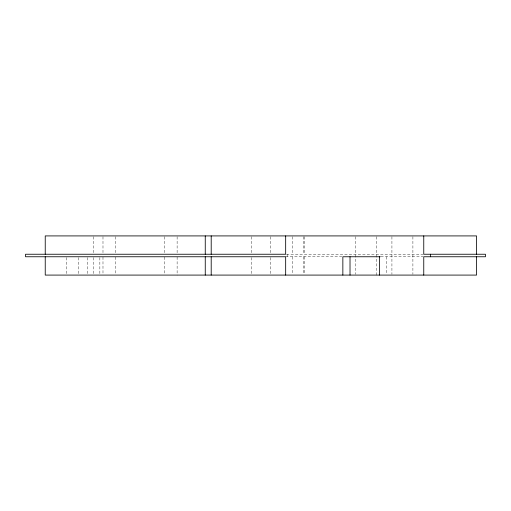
<?xml version="1.0" encoding="UTF-8"?>
<svg xmlns="http://www.w3.org/2000/svg" width="511" height="511" viewBox="0 0 511 511"><rect width="100%" height="100%" fill="white"/><g stroke="black" fill="none" stroke-linecap="round" stroke-linejoin="round"><path stroke-width="0.38" stroke-dasharray="2.56 1.92" d="M286.46 254.242L423.204 254.242M285.668 256.758L341.814 256.758M380.829 256.758L423.204 256.758M412.901 236.702L412.901 274.298M391.924 236.702L391.924 274.298M386.629 256.758L386.629 274.286M376.288 236.702L376.288 275.084M355.311 236.702L355.311 274.298M304.665 236.714L304.665 254.242M304.665 256.758L304.665 274.286M303.451 236.714L303.451 254.242M303.451 256.758L303.451 274.286M292.573 236.714L292.573 254.242M292.573 256.758L292.573 274.286M287.163 254.242L287.163 256.758M270.402 236.714L270.402 253.45M270.402 257.55L270.402 274.286M251.265 236.714L251.265 253.45M251.265 257.55L251.265 274.286M177.119 236.702L177.119 253.935M177.119 257.065L177.119 275.084M164.67 236.702L164.67 253.935M164.67 257.065L164.67 274.298M115.435 236.702L115.435 253.935M115.435 257.065L115.435 274.298M102.986 236.702L102.986 253.935M102.986 257.065L102.986 274.298M99.856 257.55L99.856 274.286M93.232 236.714L93.232 253.45M93.232 257.55L93.232 275.084M87.407 257.55L87.407 274.286M78.796 257.55L78.796 274.286M66.347 257.55L66.347 274.286"/><path stroke-width="0.77" d="M380.261 256.758L342.855 256.758L342.855 275.084M476.559 254.242L476.559 235.916L45.236 235.916L45.236 254.242M476.559 256.758L476.559 275.084L45.236 275.084L45.236 256.758M430.396 254.242L430.396 256.758M423.76 235.916L423.76 254.242L485.45 254.242L485.45 256.758L423.76 256.758L423.76 275.084M379.462 256.758L379.462 275.084M350.016 256.758L350.016 275.084M285.668 235.916L285.668 254.242L25.55 254.242L25.55 256.758L285.668 256.758L285.668 275.084M211.203 235.916L211.203 254.242M211.203 256.758L211.203 275.084M205.256 235.916L205.256 254.242M205.256 256.758L205.256 275.084"/></g></svg>
